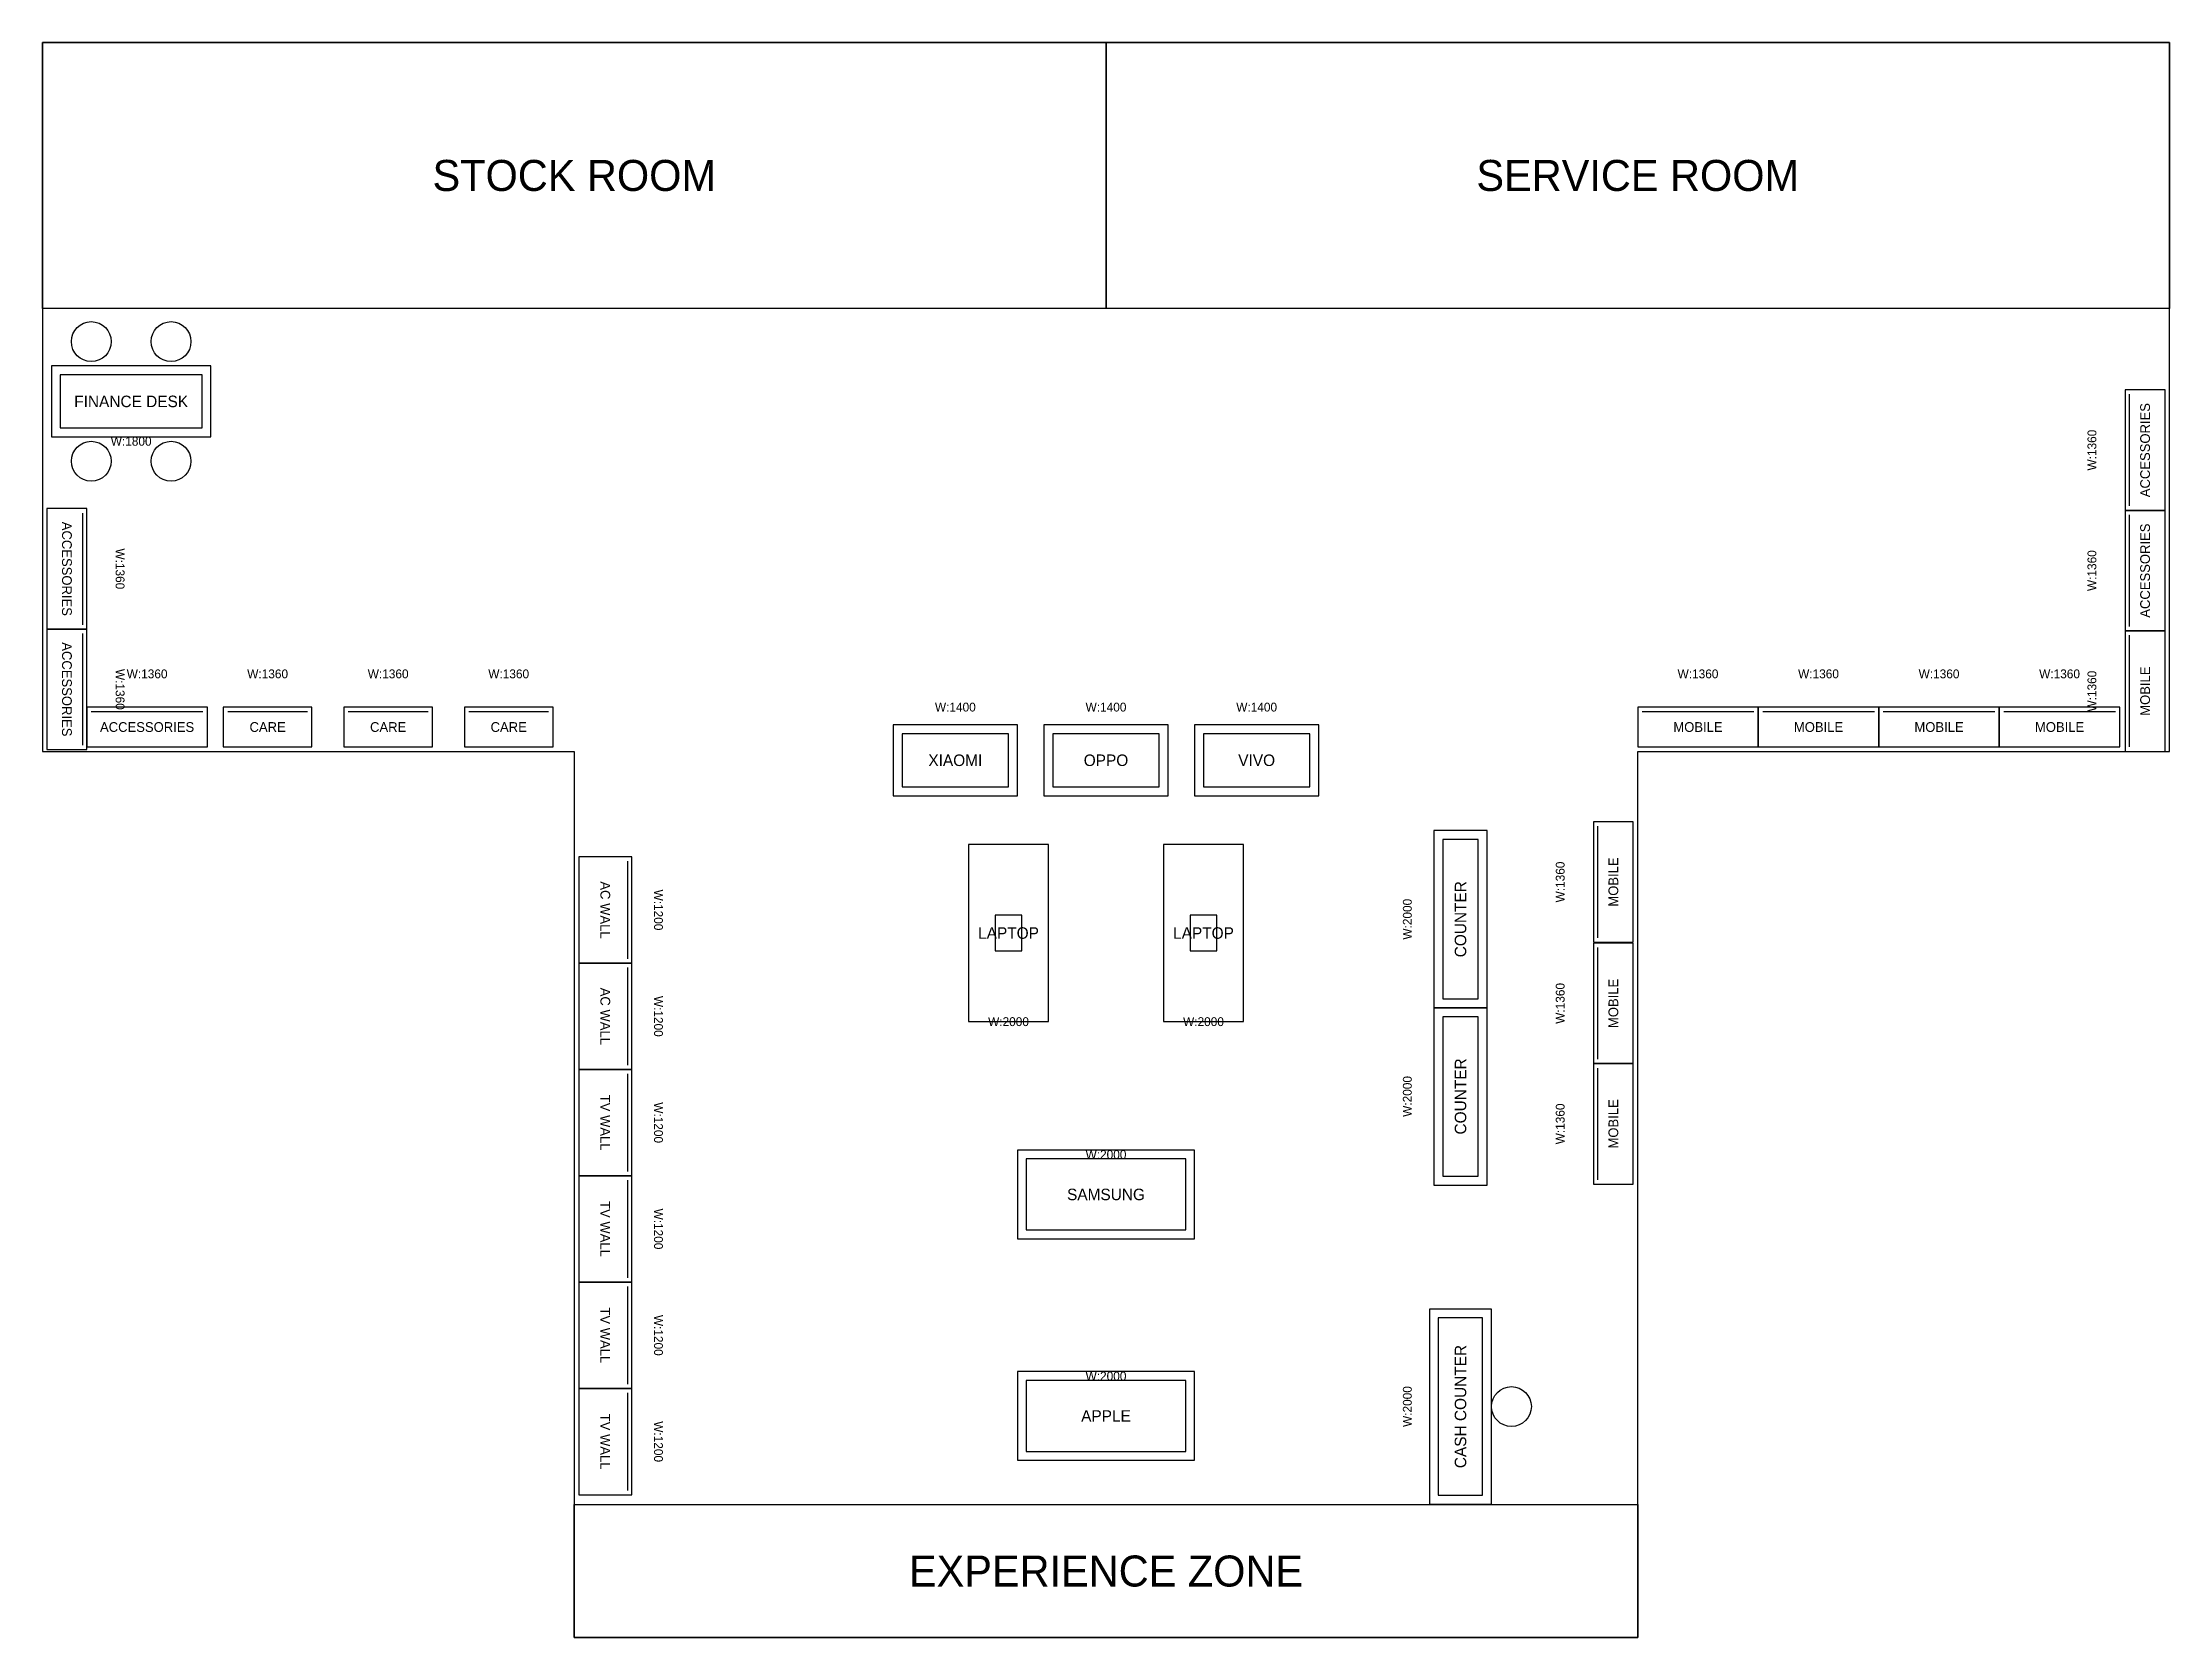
# Model space of a CAD drawing. Header units: millimetres. Extents: x 0 to 24000, y 0 to 18000.
import ezdxf
from ezdxf.enums import TextEntityAlignment as Align

# ---------------------------------------------------------------- set-up
doc = ezdxf.new("R2010")
doc.units = ezdxf.units.MM

# ---------------------------------------------------------------- blocks, each defined once
blk = doc.blocks.new('FINANCE_DESK')
at = {"color": 7}
blk.add_lwpolyline([(-900, -400), (900, -400), (900, 400), (-900, 400), (-900, -400)], dxfattribs=at)
at = {"color": 8}
blk.add_lwpolyline([(-800, -300), (800, -300), (800, 300), (-800, 300), (-800, -300)], dxfattribs=at)
blk = doc.blocks.new('MOBILE')
at = {"color": 8}
blk.add_line((-630, 175), (630, 175), dxfattribs=at)
at = {"color": 7}
blk.add_lwpolyline([(-680, -225), (680, -225), (680, 225), (-680, 225), (-680, -225)], dxfattribs=at)
blk = doc.blocks.new('ACCESSORIES')
at = {"color": 8}
blk.add_line((-630, 175), (630, 175), dxfattribs=at)
at = {"color": 7}
blk.add_lwpolyline([(-680, -225), (680, -225), (680, 225), (-680, 225), (-680, -225)], dxfattribs=at)
blk = doc.blocks.new('CARE')
at = {"color": 8}
blk.add_line((-450, 175), (450, 175), dxfattribs=at)
at = {"color": 7}
blk.add_lwpolyline([(-500, -225), (500, -225), (500, 225), (-500, 225), (-500, -225)], dxfattribs=at)
blk = doc.blocks.new('TV_WALL')
at = {"color": 8}
blk.add_line((-550, 250), (550, 250), dxfattribs=at)
at = {"color": 7}
blk.add_lwpolyline([(-600, -300), (600, -300), (600, 300), (-600, 300), (-600, -300)], dxfattribs=at)
blk = doc.blocks.new('AC_WALL')
at = {"color": 8}
blk.add_line((-550, 250), (550, 250), dxfattribs=at)
at = {"color": 7}
blk.add_lwpolyline([(-600, -300), (600, -300), (600, 300), (-600, 300), (-600, -300)], dxfattribs=at)
blk = doc.blocks.new('CASH_COUNTER')
at = {"color": 7}
blk.add_lwpolyline([(-1100, -350), (1100, -350), (1100, 350), (-1100, 350), (-1100, -350)], dxfattribs=at)
at = {"color": 8}
blk.add_lwpolyline([(-1000, -250), (1000, -250), (1000, 250), (-1000, 250), (-1000, -250)], dxfattribs=at)
blk = doc.blocks.new('COUNTER')
at = {"color": 7}
blk.add_lwpolyline([(-1000, -300), (1000, -300), (1000, 300), (-1000, 300), (-1000, -300)], dxfattribs=at)
at = {"color": 8}
blk.add_lwpolyline([(-900, -200), (900, -200), (900, 200), (-900, 200), (-900, -200)], dxfattribs=at)
blk = doc.blocks.new('APPLE')
at = {"color": 7}
blk.add_lwpolyline([(-1000, -500), (1000, -500), (1000, 500), (-1000, 500), (-1000, -500)], dxfattribs=at)
at = {"color": 8}
blk.add_lwpolyline([(-900, -400), (900, -400), (900, 400), (-900, 400), (-900, -400)], dxfattribs=at)
blk = doc.blocks.new('SAMSUNG')
at = {"color": 7}
blk.add_lwpolyline([(-1000, -500), (1000, -500), (1000, 500), (-1000, 500), (-1000, -500)], dxfattribs=at)
at = {"color": 8}
blk.add_lwpolyline([(-900, -400), (900, -400), (900, 400), (-900, 400), (-900, -400)], dxfattribs=at)
blk = doc.blocks.new('LAPTOP')
at = {"color": 7}
blk.add_lwpolyline([(-1000, -450), (1000, -450), (1000, 450), (-1000, 450), (-1000, -450)], dxfattribs=at)
at = {"color": 8}
blk.add_lwpolyline([(-200, -150), (200, -150), (200, 150), (-200, 150), (-200, -150)], dxfattribs=at)
blk = doc.blocks.new('VIVO')
at = {"color": 7}
blk.add_lwpolyline([(-700, -400), (700, -400), (700, 400), (-700, 400), (-700, -400)], dxfattribs=at)
at = {"color": 8}
blk.add_lwpolyline([(-600, -300), (600, -300), (600, 300), (-600, 300), (-600, -300)], dxfattribs=at)
blk = doc.blocks.new('OPPO')
at = {"color": 7}
blk.add_lwpolyline([(-700, -400), (700, -400), (700, 400), (-700, 400), (-700, -400)], dxfattribs=at)
at = {"color": 8}
blk.add_lwpolyline([(-600, -300), (600, -300), (600, 300), (-600, 300), (-600, -300)], dxfattribs=at)
blk = doc.blocks.new('XIAOMI')
at = {"color": 7}
blk.add_lwpolyline([(-700, -400), (700, -400), (700, 400), (-700, 400), (-700, -400)], dxfattribs=at)
at = {"color": 8}
blk.add_lwpolyline([(-600, -300), (600, -300), (600, 300), (-600, 300), (-600, -300)], dxfattribs=at)

msp = doc.modelspace()

# ---------------------------------------------------------------- linework, layer by layer
at = {"color": 7}
for p, q in [((24000, 18000), (0, 18000)), ((0, 18000), (0, 10000)), ((24000, 10000), (24000, 18000)), ((0, 10000), (6000, 10000)), ((6000, 10000), (6000, 0)), ((18000, 0), (18000, 10000)), ((18000, 10000), (24000, 10000)), ((6000, 0), (18000, 0))]:
    msp.add_line(p, q, dxfattribs=at)
at = {"color": 3}
for points in [[(0, 15000), (0, 18000), (12000, 18000), (12000, 15000), (0, 15000)], [(24000, 15000), (12000, 15000), (12000, 18000), (24000, 18000), (24000, 15000)]]:
    msp.add_lwpolyline(points, close=True, dxfattribs=at)
at = {"color": 4}
msp.add_lwpolyline([(6000, 0), (6000, 1500), (18000, 1500), (18000, 0), (6000, 0)], close=True, dxfattribs=at)
at = {"color": 5}
for centre in [(550, 14625), (1450, 14625), (550, 13275), (1450, 13275), (16575, 2606)]:
    msp.add_circle(centre, 225, dxfattribs=at)

# ---------------------------------------------------------------- block references
for name, p in [('FINANCE_DESK', (1000, 13950)), ('ACCESSORIES', (1180, 10275)), ('CARE', (2540, 10275)), ('CARE', (3900, 10275)), ('CARE', (5260, 10275)), ('MOBILE', (18680, 10275)), ('MOBILE', (20040, 10275)), ('MOBILE', (21400, 10275)), ('MOBILE', (22760, 10275)), ('XIAOMI', (10300, 9900)), ('OPPO', (12000, 9900)), ('VIVO', (13700, 9900)), ('SAMSUNG', (12000, 5000)), ('APPLE', (12000, 2500))]:
    msp.add_blockref(name, p)
for name, p, rotation in [('ACCESSORIES', (23725, 13400), 90), ('ACCESSORIES', (275, 12060), -90), ('ACCESSORIES', (23725, 12040), 90), ('ACCESSORIES', (275, 10700), -90), ('MOBILE', (23725, 10680), 90), ('MOBILE', (17725, 8526), 90), ('LAPTOP', (10900, 7950), 90), ('LAPTOP', (13100, 7950), 90), ('COUNTER', (16000, 8106), 90), ('AC_WALL', (6350, 8210), -90), ('MOBILE', (17725, 7156), 90), ('AC_WALL', (6350, 7010), -90), ('COUNTER', (16000, 6106), 90), ('TV_WALL', (6350, 5810), -90), ('MOBILE', (17725, 5796), 90), ('TV_WALL', (6350, 4610), -90), ('TV_WALL', (6350, 3410), -90), ('CASH_COUNTER', (16000, 2606), 90), ('TV_WALL', (6350, 2210), -90)]:
    msp.add_blockref(name, p, dxfattribs=dict(rotation=rotation))

# ---------------------------------------------------------------- texts
at = {"color": 3}
for s, p in [('STOCK ROOM', (6000, 16500)), ('SERVICE ROOM', (18000, 16500))]:
    msp.add_text(s, height=350, dxfattribs=at).set_placement(p, align=Align.MIDDLE_CENTER)
at = {"color": 7}
for s, height, p in [('FINANCE DESK', 130, (1000, 13950)), ('ACCESSORIES', 110, (1180, 10275)), ('CARE', 110, (2540, 10275)), ('CARE', 110, (3900, 10275)), ('CARE', 110, (5260, 10275)), ('MOBILE', 110, (18680, 10275)), ('MOBILE', 110, (20040, 10275)), ('MOBILE', 110, (21400, 10275)), ('MOBILE', 110, (22760, 10275)), ('XIAOMI', 130, (10300, 9900)), ('OPPO', 130, (12000, 9900)), ('VIVO', 130, (13700, 9900)), ('LAPTOP', 130, (10900, 7950)), ('LAPTOP', 130, (13100, 7950)), ('SAMSUNG', 130, (12000, 5000)), ('APPLE', 130, (12000, 2500))]:
    msp.add_text(s, height=height, dxfattribs=at).set_placement(p, align=Align.MIDDLE_CENTER)
for s, height, rotation, p in [('ACCESSORIES', 110, 90, (23725, 13400)), ('ACCESSORIES', 110, -90, (275, 12060)), ('ACCESSORIES', 110, 90, (23725, 12040)), ('ACCESSORIES', 110, -90, (275, 10700)), ('MOBILE', 110, 90, (23725, 10680)), ('MOBILE', 110, 90, (17725, 8526)), ('AC WALL', 110, -90, (6350, 8210)), ('COUNTER', 130, 90, (16000, 8106)), ('AC WALL', 110, -90, (6350, 7010)), ('MOBILE', 110, 90, (17725, 7156)), ('COUNTER', 130, 90, (16000, 6106)), ('TV WALL', 110, -90, (6350, 5810)), ('MOBILE', 110, 90, (17725, 5796)), ('TV WALL', 110, -90, (6350, 4610)), ('TV WALL', 110, -90, (6350, 3410)), ('CASH COUNTER', 130, 90, (16000, 2606)), ('TV WALL', 110, -90, (6350, 2210))]:
    msp.add_text(s, height=height, rotation=rotation, dxfattribs=at).set_placement(p, align=Align.MIDDLE_CENTER)
at = {"color": 8}
for s, p in [('W:1800', (1000, 13500)), ('W:1360', (1180, 10875)), ('W:1360', (2540, 10875)), ('W:1360', (3900, 10875)), ('W:1360', (5260, 10875)), ('W:1360', (18680, 10875)), ('W:1360', (20040, 10875)), ('W:1360', (21400, 10875)), ('W:1360', (22760, 10875)), ('W:1400', (10300, 10500)), ('W:1400', (12000, 10500)), ('W:1400', (13700, 10500)), ('W:2000', (10900, 6950)), ('W:2000', (13100, 6950)), ('W:2000', (12000, 5450)), ('W:2000', (12000, 2950))]:
    msp.add_text(s, height=100, dxfattribs=at).set_placement(p, align=Align.MIDDLE_CENTER)
for s, rotation, p in [('W:1360', 90, (23125, 13400)), ('W:1360', -90, (875, 12060)), ('W:1360', 90, (23125, 12040)), ('W:1360', -90, (875, 10700)), ('W:1360', 90, (23125, 10680)), ('W:1360', 90, (17125, 8526)), ('W:1200', -90, (6950, 8210)), ('W:2000', 90, (15400, 8106)), ('W:1200', -90, (6950, 7010)), ('W:1360', 90, (17125, 7156)), ('W:2000', 90, (15400, 6106)), ('W:1200', -90, (6950, 5810)), ('W:1360', 90, (17125, 5796)), ('W:1200', -90, (6950, 4610)), ('W:1200', -90, (6950, 3410)), ('W:2000', 90, (15400, 2606)), ('W:1200', -90, (6950, 2210))]:
    msp.add_text(s, height=100, rotation=rotation, dxfattribs=at).set_placement(p, align=Align.MIDDLE_CENTER)
at = {"color": 4}
msp.add_text('EXPERIENCE ZONE', height=350, dxfattribs=at).set_placement((12000, 750), align=Align.MIDDLE_CENTER)

doc.saveas('drawing.dxf')
